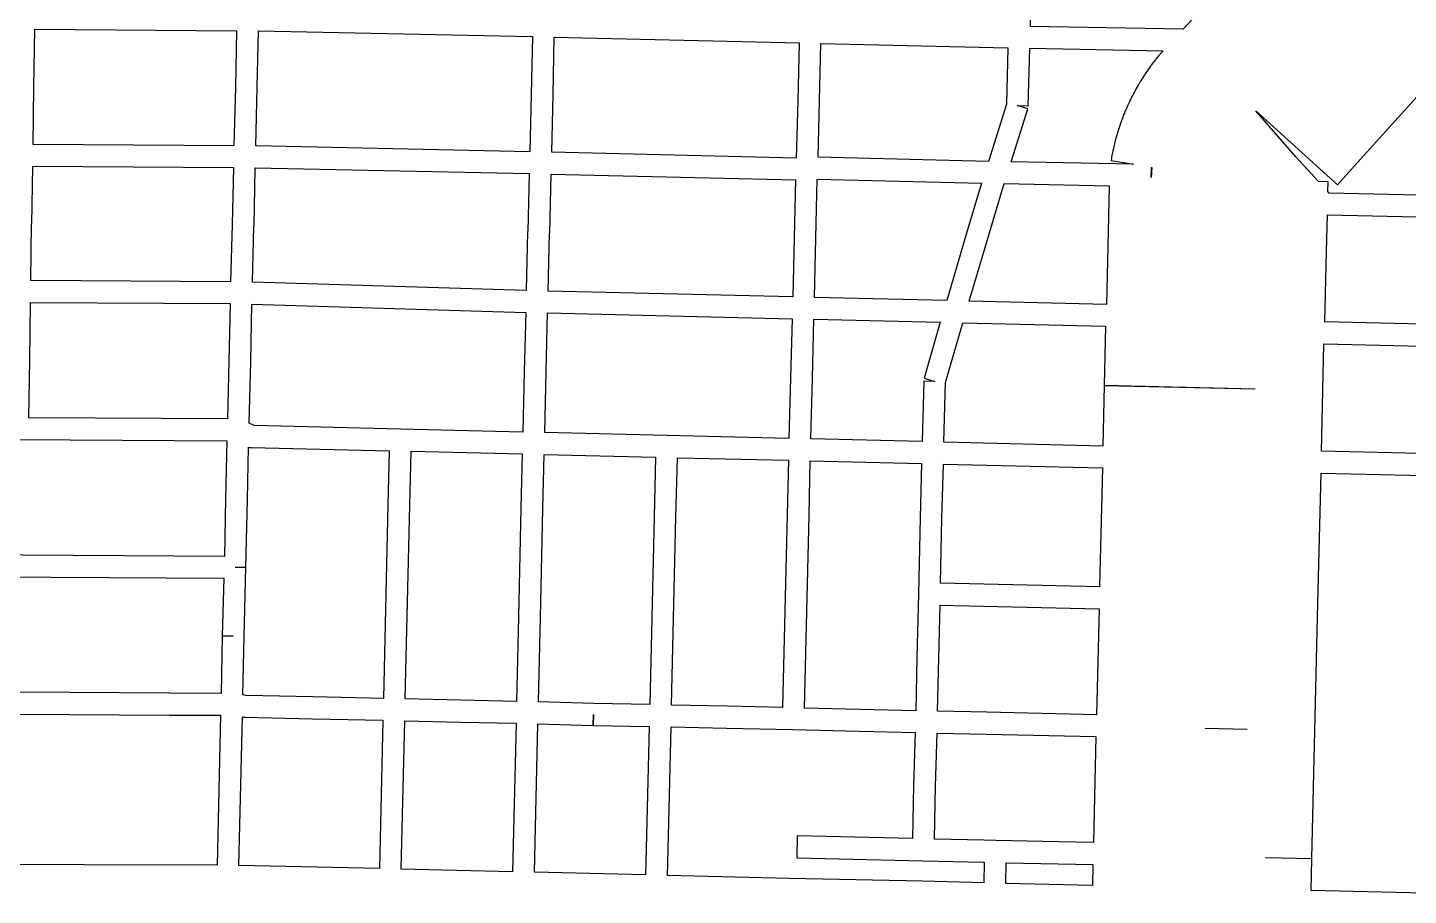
# Model space of a CAD drawing. Extents: x 0 to 1129, y 203 to 1017.
# Drawn here: x 196.5 to 267.8, y 543.3 to 588.2 of the extents above; entities that cross this region are included whole.
import ezdxf

# ---------------------------------------------------------------- set-up
doc = ezdxf.new("R2010")
doc.units = 0
doc.layers.get('0').update_dxf_attribs({"linetype": 'CONTINUOUS'})

msp = doc.modelspace()

# ---------------------------------------------------------------- linework, layer by layer
at = {"color": 1}
for points in [[(257.005667, 594.317644), (256.998668, 593.7532), (261.288445, 593.696755), (258.917779, 591.0862), (256.82229, 588.764933), (256.18729, 588.066422), (248.299179, 588.214577), (248.362668, 591.192044), (248.433246, 593.993089), (256.991623, 593.7532), (257.005667, 594.317644)], [(196.9135, 588.066512), (207.3275, 587.995957), (207.264, 585.074957), (207.186389, 582.055179), (196.814722, 582.118668), (196.864111, 585.082001), (196.9135, 588.066512)], [(208.456389, 587.981846), (222.595722, 587.692579), (222.532222, 584.715112), (222.461667, 581.744734), (208.315278, 582.041068), (208.392889, 585.053711), (208.456389, 587.981846)], [(223.724611, 587.664357), (236.361111, 587.368001), (236.290556, 584.397623), (236.212956, 581.420179), (223.590556, 581.716512), (223.661111, 584.68689), (223.724611, 587.664357)], [(237.49, 587.339779), (247.142, 587.114001), (247.064378, 584.207112), (246.140111, 581.243779), (237.341845, 581.462512), (237.419444, 584.369401), (237.49, 587.339779)], [(248.270889, 587.085779), (255.135933, 586.958801), (255.100667, 586.909401), (254.9666, 586.754179), (254.910155, 586.690668), (254.860778, 586.620135), (254.790222, 586.542512), (254.762, 586.507246), (254.733778, 586.479023), (254.677333, 586.394357), (254.649111, 586.366135), (254.627888, 586.330846), (254.557355, 586.239112), (254.536132, 586.203846), (254.50791, 586.161512), (254.444421, 586.083912), (254.409132, 586.027468), (254.373843, 585.985112), (254.324465, 585.900445), (254.303242, 585.879222), (254.296243, 585.865224), (254.232732, 585.773513), (254.190421, 585.702935), (254.148065, 585.632402), (254.084576, 585.547735), (254.077577, 585.526512), (254.056354, 585.49829), (254.006954, 585.413623), (253.985731, 585.378357), (253.957509, 585.343068), (253.908131, 585.251334), (253.872842, 585.201957), (253.84462, 585.138445), (253.795242, 585.053779), (253.76702, 585.018512), (253.745797, 584.983246), (253.703463, 584.891512), (253.689465, 584.86329), (253.675467, 584.842067), (253.626089, 584.750333), (253.597867, 584.686822), (253.562578, 584.630378), (253.520245, 584.538667), (253.484978, 584.475178), (253.456756, 584.418734), (253.4144, 584.327), (253.393177, 584.291711), (253.379179, 584.256444), (253.336846, 584.157667), (253.322847, 584.136444), (253.315848, 584.108221), (253.273492, 584.009421), (253.24527, 583.945932), (253.217048, 583.889488), (253.174737, 583.797777), (253.160513, 583.734266), (253.132291, 583.677821), (253.097024, 583.579043), (253.075801, 583.550821), (253.068802, 583.522599), (253.033536, 583.430888), (253.019312, 583.395599), (253.012313, 583.36031), (252.977046, 583.261555), (252.955823, 583.198043), (252.941825, 583.148666), (252.906536, 583.049865), (252.878313, 582.986377), (252.85709, 582.922888), (252.835867, 582.831154), (252.821643, 582.802932), (252.814644, 582.77471), (252.779378, 582.668888), (252.765154, 582.605377), (252.74393, 582.548932), (252.715708, 582.450154), (252.708709, 582.421932), (252.70171, 582.39371), (252.673488, 582.287865), (252.65949, 582.231421), (252.645491, 582.167932), (252.624268, 582.062088), (252.61027, 582.033865), (252.603271, 582.005643), (252.589273, 581.899821), (252.56805, 581.843377), (252.56105, 581.786932), (252.532828, 581.68111), (252.525829, 581.617599), (252.504606, 581.561154), (252.490608, 581.455332), (252.490608, 581.42711), (252.483609, 581.391821), (252.462386, 581.293043), (253.619497, 581.095488), (247.31183, 581.222488), (248.165541, 583.960043), (247.61523, 584.129377), (248.193763, 584.115378), (248.270889, 587.085779)], [(274.465807, 579.366098), (263.720207, 579.613031), (263.713208, 579.627029), (263.656764, 579.683474), (263.670988, 580.198518), (263.170032, 580.212742), (262.005877, 581.482742), (259.931521, 583.853409), (264.15781, 580.043409), (265.194988, 581.193453), (267.283432, 583.507675), (269.922188, 586.428675)], [(196.800611, 580.996846), (207.158167, 580.933334), (207.094667, 577.984135), (207.087622, 577.984135), (207.017067, 575.027846), (196.701845, 575.091334), (196.744178, 578.00529), (196.758289, 578.00529), (196.800611, 580.996846)], [(254.550333, 580.933334), (254.564332, 580.926335), (254.543108, 580.418335), (254.536109, 580.418335), (254.550333, 580.933334)], [(208.287056, 580.912111), (222.433444, 580.615778), (222.362889, 577.624222), (222.348778, 577.624222), (222.278222, 574.576222), (208.145944, 575.0066), (208.2165, 577.8994), (208.223544, 577.8994), (208.287056, 580.912111)], [(223.562333, 580.587556), (236.1706, 580.291222), (236.100067, 577.306734), (236.029489, 574.251667), (223.407111, 574.548), (223.477667, 577.539556), (223.491778, 577.539556), (223.562333, 580.587556)], [(237.299489, 580.333556), (245.773222, 580.128956), (244.919489, 577.243222), (243.981111, 574.061178), (237.158378, 574.223444), (237.228956, 577.278511), (237.299489, 580.333556)], [(246.944444, 580.100688), (252.370155, 579.987799), (252.292556, 576.848066), (252.229044, 573.863577), (245.145266, 574.032911), (246.006067, 576.918622), (246.944444, 580.100688)], [(263.630822, 578.484955), (274.439933, 578.238022), (274.376444, 575.479288), (274.298822, 572.699399), (263.482667, 572.953399), (263.482667, 572.960398), (263.496665, 572.960398), (263.581332, 576.586931), (263.630822, 578.484955)], [(196.687722, 573.962265), (206.988833, 573.898776), (206.925333, 570.928398), (206.847722, 567.943887), (196.603056, 568.007376), (196.645389, 570.984843), (196.687722, 573.962265)], [(208.117722, 573.877598), (222.25, 573.44722), (222.172389, 570.39922), (222.101833, 567.266554), (215.787111, 567.421776), (208.237667, 567.60522), (207.969556, 567.73222), (208.054222, 570.900176), (208.117722, 573.877598)], [(223.378889, 573.418998), (236.001266, 573.122665), (235.923667, 570.067598), (235.839, 566.941998), (229.538378, 567.083109), (223.230722, 567.238332), (223.301278, 570.370998), (223.378889, 573.418998)], [(237.130155, 573.094443), (243.649489, 572.93922), (242.809889, 570.046443), (243.367266, 569.884176), (242.795778, 569.898174), (242.711111, 566.772575), (236.967889, 566.913686), (237.052556, 570.039286), (237.130155, 573.094443)], [(244.820734, 572.911066), (252.186734, 572.734688), (252.116155, 569.679622), (259.884333, 569.496177), (259.884333, 569.489178), (252.116155, 569.665556), (252.045622, 566.547), (243.84, 566.744556), (243.924667, 569.820778), (244.820734, 572.911066)], [(263.454444, 571.82451), (274.2706, 571.57051), (274.214155, 568.811799), (274.143622, 566.031888), (263.334511, 566.278844), (263.405044, 569.41151), (263.454444, 571.82451)], [(185.892722, 566.942179), (196.0245, 566.885734), (206.8195, 566.815179), (206.756, 563.823623), (206.6925, 560.846179), (185.857444, 560.980223), (185.871556, 563.971779), (185.892722, 566.942179)], [(207.941333, 566.490556), (207.976611, 566.476557), (208.096556, 566.476557), (215.2015, 566.307224), (215.138, 563.499113), (214.905167, 553.515513), (211.271556, 553.593113), (207.793167, 553.670713), (207.779056, 553.670713), (207.645, 553.691936), (207.7085, 556.718758), (207.807278, 560.267714), (207.242833, 560.288937), (207.807278, 560.274713), (207.884889, 563.795446), (207.941333, 566.490556)], [(216.330389, 566.278889), (222.073611, 566.137778), (222.003056, 563.329667), (221.876056, 557.720511), (221.777278, 553.360155), (218.905667, 553.423667), (216.034056, 553.487178), (216.266889, 563.470778), (216.330389, 566.278889)], [(223.2025, 566.109601), (228.952778, 565.96849), (228.875178, 562.892267), (228.6494, 553.190867), (225.763667, 553.247312), (222.906167, 553.331978), (223.004944, 557.692334), (223.131944, 563.30149), (223.2025, 566.109601)], [(230.081667, 565.940267), (235.810778, 565.813267), (235.747266, 563.005156), (235.5074, 553.042712), (232.642822, 553.106201), (229.778289, 553.169712), (230.004067, 562.871089), (230.081667, 565.940267)], [(236.939667, 565.785045), (242.682889, 565.643934), (242.605266, 562.835823), (242.5206, 558.919978), (242.443, 555.617978), (242.379489, 552.880423), (239.514956, 552.943934), (236.636289, 553.01449), (236.876155, 562.976934), (236.939667, 565.785045)], [(243.811778, 565.615712), (252.0174, 565.418156), (251.876289, 559.272779), (243.663622, 559.463267), (243.734155, 562.807601), (243.811778, 565.615712)], [(263.306289, 565.150045), (274.771556, 564.889001), (274.771556, 564.896), (281.255622, 564.747845), (281.192111, 561.869178), (281.213334, 561.869178), (280.980512, 552.061933), (277.967779, 552.125444), (277.967779, 552.040778), (274.47529, 552.125444), (274.461292, 551.561), (273.889803, 551.574998), (273.699292, 543.341154), (262.791403, 543.588109), (262.833736, 545.232042), (260.448958, 545.288487), (260.448958, 545.295486), (262.833736, 545.239042), (262.981892, 551.835975), (263.144181, 558.439975), (263.137182, 558.439975), (263.306289, 565.150045)], [(185.857444, 559.851492), (206.664278, 559.724515), (206.579611, 556.747048), (207.144056, 556.725825), (206.579611, 556.739823), (206.523167, 553.769445), (203.863222, 553.783444), (185.822167, 553.896332), (185.836278, 556.880844), (185.857444, 559.851492)], [(243.6354, 558.334491), (251.848067, 558.144003), (251.714, 552.668892), (246.048378, 552.795869), (243.508378, 552.852313), (243.571889, 555.589869), (243.6354, 558.334491)], [(185.829222, 552.767444), (203.856167, 552.654555), (206.494944, 552.640556), (206.318556, 544.907668), (199.439389, 544.921666), (185.892722, 544.956955), (185.829222, 552.767444)], [(207.623833, 552.555799), (207.701444, 552.5488), (207.729667, 552.541801), (207.764944, 552.541801), (211.250389, 552.464201), (214.876944, 552.386602), (214.6935, 544.724246), (207.447444, 544.886535), (207.623833, 552.555799)], [(225.7425, 552.682777), (225.735456, 552.118332), (228.621178, 552.061888), (228.508289, 547.144177), (228.437711, 544.399577), (222.694511, 544.533622), (222.877956, 552.202999), (225.7284, 552.118332), (225.7425, 552.682777)], [(216.005833, 552.358244), (218.877444, 552.294733), (221.749056, 552.231221), (221.565611, 544.561844), (215.822389, 544.695888), (216.005833, 552.358244)], [(229.750067, 552.040687), (232.6146, 551.977176), (236.043622, 551.899576), (239.486734, 551.81491), (242.351266, 551.751398), (242.273667, 549.013843), (242.217222, 546.276287), (236.2694, 546.410354), (236.241178, 545.281465), (242.746378, 545.13331), (245.872, 545.062732), (245.9214, 545.062732), (245.900177, 543.990287), (242.725177, 544.06791), (235.874244, 544.216065), (229.566555, 544.37131), (229.637133, 547.11591), (229.750067, 552.040687)], [(243.480155, 551.723176), (246.020155, 551.666732), (251.685778, 551.539754), (251.558778, 546.064643), (249.759622, 546.09991), (246.514067, 546.170465), (246.514067, 546.177464), (245.900222, 546.191463), (243.346111, 546.247907), (243.402556, 548.985463), (243.480155, 551.723176)], [(257.337266, 551.977176), (259.475111, 551.920732), (259.475111, 551.913733), (257.337266, 551.963133), (257.337266, 551.977176)], [(247.050289, 545.027375), (249.7314, 544.97093), (251.530556, 544.935664), (251.502333, 543.856153), (247.029111, 543.961975), (247.050289, 545.027375)]]:
    msp.add_lwpolyline(points, dxfattribs=at)

doc.saveas('drawing.dxf')
